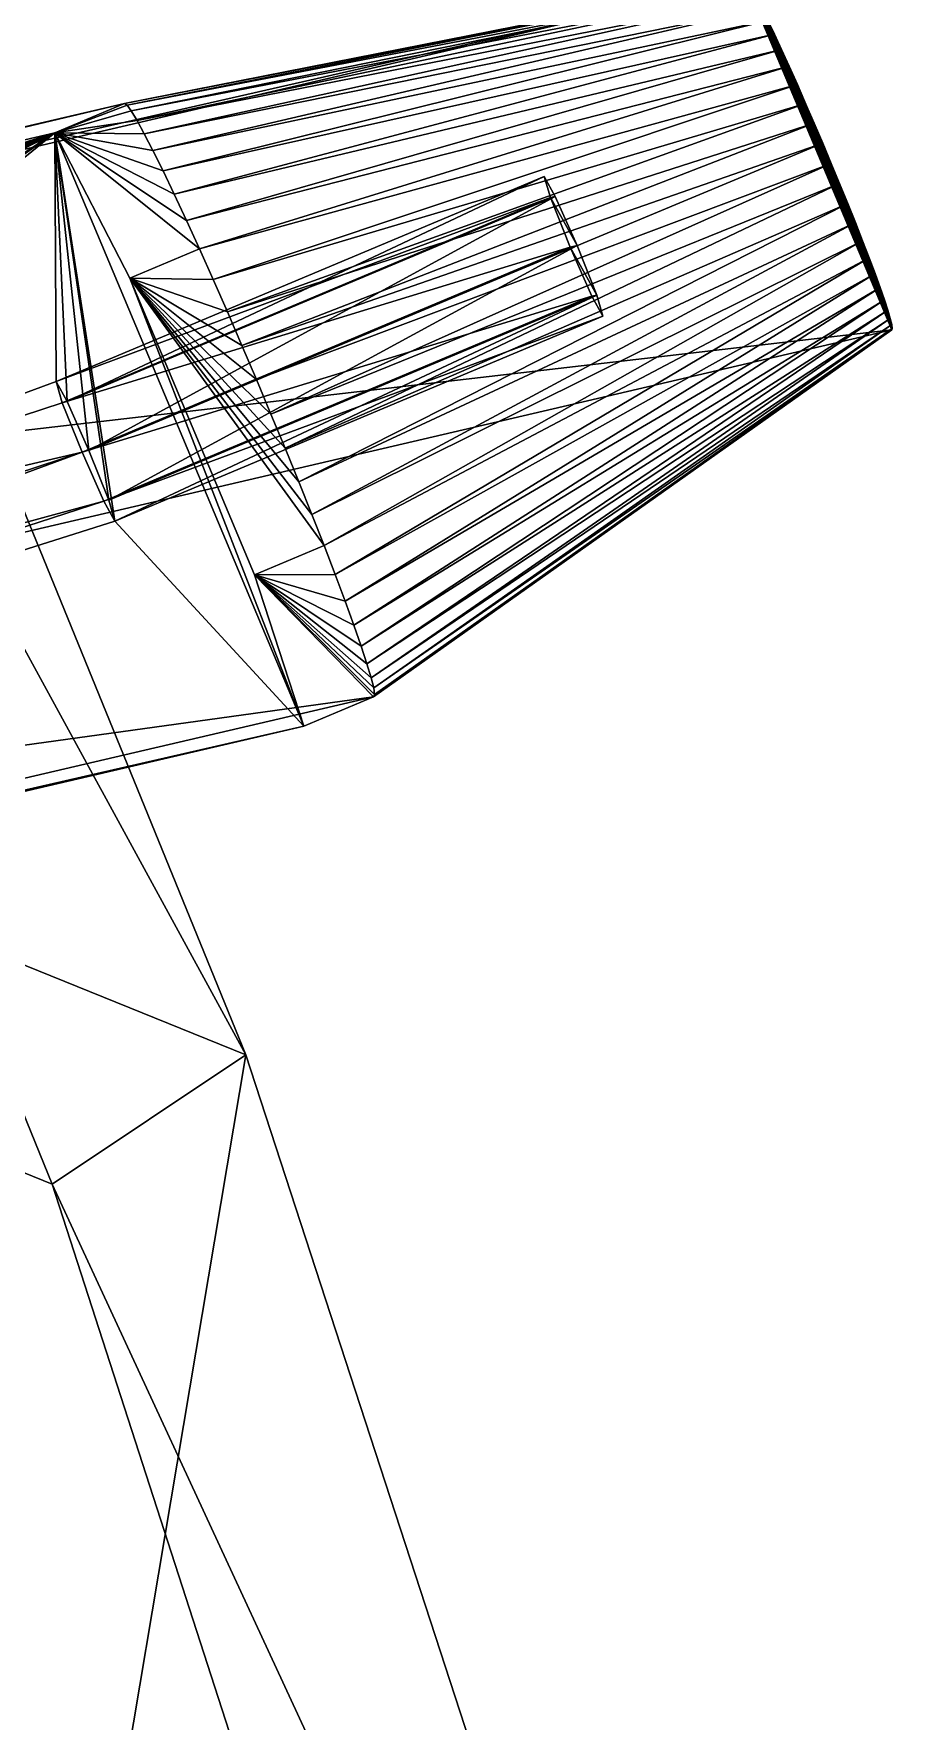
# Model space of a CAD drawing. Header units: millimetres. Extents: x -228 to 228, y -204 to 237.
# Drawn here: x 197.49 to 208.83, y 12.25 to 34.55 of the extents above; entities that cross this region are included whole.
import ezdxf

# ---------------------------------------------------------------- set-up
doc = ezdxf.new("R2010")
doc.units = ezdxf.units.MM
doc.header["$LTSCALE"] = 127.314815
for name, color, linetype in [('7406', 7, 'CONTINUOUS'), ('7407', 7, 'CONTINUOUS'), ('7410', 7, 'CONTINUOUS'), ('7804', 7, 'CONTINUOUS'), ('7805', 7, 'CONTINUOUS'), ('7806', 7, 'CONTINUOUS'), ('7807', 7, 'CONTINUOUS'), ('7823', 7, 'CONTINUOUS'), ('7824', 7, 'CONTINUOUS'), ('7825', 7, 'CONTINUOUS'), ('7827', 7, 'CONTINUOUS'), ('7828', 7, 'CONTINUOUS'), ('7829', 7, 'CONTINUOUS'), ('7830', 7, 'CONTINUOUS')]:
    doc.layers.add(name, color=color, linetype=linetype)

msp = doc.modelspace()

# ---------------------------------------------------------------- linework, layer by layer
at = {"layer": '7406', "color": 6, "linetype": 'Continuous'}
for points in [[(200.294, 21.058, 99.884), (190.096, 46.066, 88.542), (172.881, 32.169, 553.042), (200.294, 21.058, 99.884)], [(192.955, -22.575, 553.043), (200.294, 21.058, 99.884), (172.881, 32.169, 553.042), (192.955, -22.575, 553.043)], [(208.254, -3.377, 115.659), (200.294, 21.058, 99.884), (192.955, -22.575, 553.043), (208.254, -3.377, 115.659)]]:
    msp.add_3dface(points, dxfattribs=at)
at = {"layer": '7407', "color": 6, "linetype": 'Continuous'}
for points in [[(197.735, 19.35, 99.988), (170.333, 30.504, 553.04), (187.545, 44.423, 88.591), (197.735, 19.35, 99.988)], [(190.338, -24.345, 553.042), (170.333, 30.504, 553.04), (205.656, -5.151, 115.837), (190.338, -24.345, 553.042)], [(205.656, -5.151, 115.837), (170.333, 30.504, 553.04), (197.735, 19.35, 99.988), (205.656, -5.151, 115.837)]]:
    msp.add_3dface(points, dxfattribs=at)
at = {"layer": '7410', "color": 6, "linetype": 'Continuous'}
for points in [[(190.096, 46.066, 88.542), (200.294, 21.058, 99.884), (187.545, 44.423, 88.591), (190.096, 46.066, 88.542)], [(200.294, 21.058, 99.884), (197.735, 19.35, 99.988), (187.545, 44.423, 88.591), (200.294, 21.058, 99.884)], [(200.294, 21.058, 99.884), (208.254, -3.377, 115.659), (197.735, 19.35, 99.988), (200.294, 21.058, 99.884)], [(208.254, -3.377, 115.659), (205.656, -5.151, 115.837), (197.735, 19.35, 99.988), (208.254, -3.377, 115.659)]]:
    msp.add_3dface(points, dxfattribs=at)
at = {"layer": '7804', "color": 191, "linetype": 'Continuous', "true_color": 0xba45ff}
for points in [[(158.321, 20.744, 993.193), (155.824, 23.451, 1020.288), (197.768, 33.241, 102.398), (158.321, 20.744, 993.193)], [(158.467, 20.482, 992.489), (158.321, 20.744, 993.193), (197.768, 33.241, 102.398), (158.467, 20.482, 992.489)], [(166.215, 22.586, 820.464), (158.467, 20.482, 992.489), (197.768, 33.241, 102.398), (166.215, 22.586, 820.464)], [(166.36, 22.324, 819.76), (166.215, 22.586, 820.464), (197.768, 33.241, 102.398), (166.36, 22.324, 819.76)], [(197.768, 33.241, 102.398), (174.108, 24.428, 647.734), (166.36, 22.324, 819.76), (197.768, 33.241, 102.398)], [(174.253, 24.166, 647.03), (174.108, 24.428, 647.734), (197.768, 33.241, 102.398), (174.253, 24.166, 647.03)], [(174.541, 23.517, 646.743), (174.253, 24.166, 647.03), (197.768, 33.241, 102.398), (174.541, 23.517, 646.743)], [(182.001, 26.271, 475.004), (174.541, 23.517, 646.743), (197.768, 33.241, 102.398), (182.001, 26.271, 475.004)], [(182.147, 26.008, 474.3), (182.001, 26.271, 475.004), (197.768, 33.241, 102.398), (182.147, 26.008, 474.3)], [(182.434, 25.359, 474.013), (182.147, 26.008, 474.3), (197.768, 33.241, 102.398), (182.434, 25.359, 474.013)], [(189.894, 28.113, 302.274), (182.434, 25.359, 474.013), (197.768, 33.241, 102.398), (189.894, 28.113, 302.274)], [(190.04, 27.85, 301.57), (189.894, 28.113, 302.274), (197.768, 33.241, 102.398), (190.04, 27.85, 301.57)], [(190.327, 27.202, 301.283), (190.04, 27.85, 301.57), (197.768, 33.241, 102.398), (190.327, 27.202, 301.283)], [(197.787, 29.955, 129.544), (190.327, 27.202, 301.283), (197.768, 33.241, 102.398), (197.787, 29.955, 129.544)], [(197.933, 29.693, 128.84), (197.787, 29.955, 129.544), (197.768, 33.241, 102.398), (197.933, 29.693, 128.84)], [(198.22, 29.044, 128.553), (197.933, 29.693, 128.84), (197.768, 33.241, 102.398), (198.22, 29.044, 128.553)], [(198.481, 28.389, 128.851), (198.22, 29.044, 128.553), (197.768, 33.241, 102.398), (198.481, 28.389, 128.851)], [(198.562, 28.111, 129.56), (198.481, 28.389, 128.851), (197.768, 33.241, 102.398), (198.562, 28.111, 129.56)], [(201.059, 25.404, 102.465), (198.562, 28.111, 129.56), (197.768, 33.241, 102.398), (201.059, 25.404, 102.465)], [(198.759, 31.321, 98.738), (201.059, 25.404, 102.465), (197.768, 33.241, 102.398), (198.759, 31.321, 98.738)], [(200.405, 27.402, 98.772), (201.059, 25.404, 102.465), (198.759, 31.321, 98.738), (200.405, 27.402, 98.772)], [(197.868, 29.677, 130.252), (190.327, 27.202, 301.283), (197.787, 29.955, 129.544), (197.868, 29.677, 130.252)], [(198.129, 29.022, 130.551), (190.327, 27.202, 301.283), (197.868, 29.677, 130.252), (198.129, 29.022, 130.551)], [(190.587, 26.546, 301.581), (190.327, 27.202, 301.283), (198.129, 29.022, 130.551), (190.587, 26.546, 301.581)], [(190.668, 26.269, 302.289), (190.587, 26.546, 301.581), (198.129, 29.022, 130.551), (190.668, 26.269, 302.289)], [(190.668, 26.269, 302.289), (198.129, 29.022, 130.551), (198.416, 28.374, 130.264), (190.668, 26.269, 302.289)], [(190.668, 26.269, 302.289), (198.416, 28.374, 130.264), (159.115, 15.614, 1020.355), (190.668, 26.269, 302.289)], [(198.416, 28.374, 130.264), (198.562, 28.111, 129.56), (159.115, 15.614, 1020.355), (198.416, 28.374, 130.264)], [(159.115, 15.614, 1020.355), (198.562, 28.111, 129.56), (201.059, 25.404, 102.465), (159.115, 15.614, 1020.355)]]:
    msp.add_3dface(points, dxfattribs=at)
at = {"layer": '7805', "color": 191, "linetype": 'Continuous', "true_color": 0xba45ff}
for points in [[(160.036, 16.002, 1020.401), (201.059, 25.404, 102.465), (201.98, 25.791, 102.511), (160.036, 16.002, 1020.401)], [(159.115, 15.614, 1020.355), (201.059, 25.404, 102.465), (160.036, 16.002, 1020.401), (159.115, 15.614, 1020.355)]]:
    msp.add_3dface(points, dxfattribs=at)
at = {"layer": '7806', "color": 191, "linetype": 'Continuous', "true_color": 0xba45ff}
for points in [[(206.887, 35.25, 111.596), (165.741, 25.647, 1012.005), (208.823, 30.641, 111.635), (206.887, 35.25, 111.596)], [(206.906, 35.238, 111.306), (206.887, 35.25, 111.596), (208.829, 30.659, 111.345), (206.906, 35.238, 111.306)], [(208.829, 30.659, 111.345), (206.887, 35.25, 111.596), (208.823, 30.641, 111.635), (208.829, 30.659, 111.345)], [(206.939, 35.194, 111.021), (206.906, 35.238, 111.306), (208.823, 30.709, 111.059), (206.939, 35.194, 111.021)], [(208.823, 30.709, 111.059), (206.906, 35.238, 111.306), (208.829, 30.659, 111.345), (208.823, 30.709, 111.059)], [(206.984, 35.121, 110.743), (206.939, 35.194, 111.021), (208.803, 30.789, 110.78), (206.984, 35.121, 110.743)], [(208.803, 30.789, 110.78), (206.939, 35.194, 111.021), (208.823, 30.709, 111.059), (208.803, 30.789, 110.78)], [(207.041, 35.017, 110.477), (206.984, 35.121, 110.743), (208.771, 30.898, 110.512), (207.041, 35.017, 110.477)], [(208.771, 30.898, 110.512), (206.984, 35.121, 110.743), (208.803, 30.789, 110.78), (208.771, 30.898, 110.512)], [(207.109, 34.886, 110.227), (207.041, 35.017, 110.477), (208.726, 31.034, 110.26), (207.109, 34.886, 110.227)], [(208.726, 31.034, 110.26), (207.041, 35.017, 110.477), (208.771, 30.898, 110.512), (208.726, 31.034, 110.26)], [(207.187, 34.728, 109.995), (207.109, 34.886, 110.227), (208.67, 31.197, 110.025), (207.187, 34.728, 109.995)], [(208.67, 31.197, 110.025), (207.109, 34.886, 110.227), (208.726, 31.034, 110.26), (208.67, 31.197, 110.025)], [(207.273, 34.547, 109.786), (207.187, 34.728, 109.995), (208.602, 31.383, 109.813), (207.273, 34.547, 109.786)], [(208.602, 31.383, 109.813), (207.187, 34.728, 109.995), (208.67, 31.197, 110.025), (208.602, 31.383, 109.813)], [(207.368, 34.343, 109.601), (207.273, 34.547, 109.786), (208.524, 31.591, 109.624), (207.368, 34.343, 109.601)], [(208.524, 31.591, 109.624), (207.273, 34.547, 109.786), (208.602, 31.383, 109.813), (208.524, 31.591, 109.624)], [(207.47, 34.121, 109.443), (207.368, 34.343, 109.601), (208.437, 31.816, 109.463), (207.47, 34.121, 109.443)], [(208.437, 31.816, 109.463), (207.368, 34.343, 109.601), (208.524, 31.591, 109.624), (208.437, 31.816, 109.463)], [(207.576, 33.883, 109.315), (207.47, 34.121, 109.443), (208.343, 32.057, 109.33), (207.576, 33.883, 109.315)], [(208.343, 32.057, 109.33), (207.47, 34.121, 109.443), (208.437, 31.816, 109.463), (208.343, 32.057, 109.33)], [(207.686, 33.632, 109.218), (207.576, 33.883, 109.315), (208.242, 32.31, 109.229), (207.686, 33.632, 109.218)], [(208.242, 32.31, 109.229), (207.576, 33.883, 109.315), (208.343, 32.057, 109.33), (208.242, 32.31, 109.229)], [(207.799, 33.372, 109.153), (207.686, 33.632, 109.218), (208.135, 32.572, 109.16), (207.799, 33.372, 109.153)], [(208.135, 32.572, 109.16), (207.686, 33.632, 109.218), (208.242, 32.31, 109.229), (208.135, 32.572, 109.16)], [(207.912, 33.106, 109.121), (207.799, 33.372, 109.153), (208.025, 32.838, 109.124), (207.912, 33.106, 109.121)], [(208.025, 32.838, 109.124), (207.799, 33.372, 109.153), (208.135, 32.572, 109.16), (208.025, 32.838, 109.124)], [(165.741, 25.647, 1012.005), (167.677, 21.038, 1012.044), (208.823, 30.641, 111.635), (165.741, 25.647, 1012.005)]]:
    msp.add_3dface(points, dxfattribs=at)
at = {"layer": '7807', "color": 191, "linetype": 'Continuous', "true_color": 0xba45ff}
for points in [[(197.768, 33.241, 102.398), (155.824, 23.451, 1020.288), (198.689, 33.628, 102.444), (197.768, 33.241, 102.398)], [(155.824, 23.451, 1020.288), (156.745, 23.838, 1020.334), (198.689, 33.628, 102.444), (155.824, 23.451, 1020.288)]]:
    msp.add_3dface(points, dxfattribs=at)
at = {"layer": '7823', "color": 191, "linetype": 'Continuous', "true_color": 0xba45ff}
for points in [[(204.233, 32.665, 129.867), (204.379, 32.402, 129.163), (204.314, 32.387, 130.576), (204.233, 32.665, 129.867)], [(204.379, 32.402, 129.163), (204.666, 31.754, 128.876), (204.314, 32.387, 130.576), (204.379, 32.402, 129.163)], [(204.666, 31.754, 128.876), (204.575, 31.732, 130.874), (204.314, 32.387, 130.576), (204.666, 31.754, 128.876)], [(204.927, 31.099, 129.174), (204.575, 31.732, 130.874), (204.666, 31.754, 128.876), (204.927, 31.099, 129.174)], [(204.862, 31.083, 130.587), (204.575, 31.732, 130.874), (204.927, 31.099, 129.174), (204.862, 31.083, 130.587)], [(205.008, 30.821, 129.883), (204.862, 31.083, 130.587), (204.927, 31.099, 129.174), (205.008, 30.821, 129.883)]]:
    msp.add_3dface(points, dxfattribs=at)
at = {"layer": '7824', "color": 191, "linetype": 'Continuous', "true_color": 0xba45ff}
for points in [[(198.129, 29.022, 130.551), (204.575, 31.732, 130.874), (204.862, 31.083, 130.587), (198.129, 29.022, 130.551)], [(198.22, 29.044, 128.553), (198.481, 28.389, 128.851), (204.666, 31.754, 128.876), (198.22, 29.044, 128.553)], [(198.481, 28.389, 128.851), (204.927, 31.099, 129.174), (204.666, 31.754, 128.876), (198.481, 28.389, 128.851)], [(198.416, 28.374, 130.264), (198.129, 29.022, 130.551), (204.862, 31.083, 130.587), (198.416, 28.374, 130.264)], [(198.416, 28.374, 130.264), (204.862, 31.083, 130.587), (205.008, 30.821, 129.883), (198.416, 28.374, 130.264)], [(198.481, 28.389, 128.851), (198.562, 28.111, 129.56), (204.927, 31.099, 129.174), (198.481, 28.389, 128.851)], [(198.562, 28.111, 129.56), (205.008, 30.821, 129.883), (204.927, 31.099, 129.174), (198.562, 28.111, 129.56)], [(198.562, 28.111, 129.56), (198.416, 28.374, 130.264), (205.008, 30.821, 129.883), (198.562, 28.111, 129.56)]]:
    msp.add_3dface(points, dxfattribs=at)
at = {"layer": '7825', "color": 191, "linetype": 'Continuous', "true_color": 0xba45ff}
for points in [[(197.787, 29.955, 129.544), (197.933, 29.693, 128.84), (204.233, 32.665, 129.867), (197.787, 29.955, 129.544)], [(197.787, 29.955, 129.544), (204.233, 32.665, 129.867), (204.314, 32.387, 130.576), (197.787, 29.955, 129.544)], [(197.933, 29.693, 128.84), (204.379, 32.402, 129.163), (204.233, 32.665, 129.867), (197.933, 29.693, 128.84)], [(197.868, 29.677, 130.252), (197.787, 29.955, 129.544), (204.314, 32.387, 130.576), (197.868, 29.677, 130.252)], [(204.575, 31.732, 130.874), (197.868, 29.677, 130.252), (204.314, 32.387, 130.576), (204.575, 31.732, 130.874)], [(197.933, 29.693, 128.84), (198.22, 29.044, 128.553), (204.379, 32.402, 129.163), (197.933, 29.693, 128.84)], [(198.22, 29.044, 128.553), (204.666, 31.754, 128.876), (204.379, 32.402, 129.163), (198.22, 29.044, 128.553)], [(198.129, 29.022, 130.551), (197.868, 29.677, 130.252), (204.575, 31.732, 130.874), (198.129, 29.022, 130.551)]]:
    msp.add_3dface(points, dxfattribs=at)
at = {"layer": '7827', "color": 191, "linetype": 'Continuous', "true_color": 0xba45ff}
for points in [[(197.768, 33.241, 102.398), (198.689, 33.628, 102.444), (198.723, 33.607, 101.952), (197.768, 33.241, 102.398)], [(198.778, 33.533, 101.466), (197.768, 33.241, 102.398), (198.723, 33.607, 101.952), (198.778, 33.533, 101.466)], [(198.855, 33.407, 100.994), (197.768, 33.241, 102.398), (198.778, 33.533, 101.466), (198.855, 33.407, 100.994)], [(198.951, 33.231, 100.543), (197.768, 33.241, 102.398), (198.855, 33.407, 100.994), (198.951, 33.231, 100.543)], [(198.759, 31.321, 98.738), (197.768, 33.241, 102.398), (199.68, 31.708, 98.784), (198.759, 31.321, 98.738)], [(199.68, 31.708, 98.784), (197.768, 33.241, 102.398), (199.508, 32.086, 99.052), (199.68, 31.708, 98.784)], [(199.508, 32.086, 99.052), (197.768, 33.241, 102.398), (199.346, 32.431, 99.367), (199.508, 32.086, 99.052)], [(199.346, 32.431, 99.367), (197.768, 33.241, 102.398), (199.199, 32.74, 99.723), (199.346, 32.431, 99.367)], [(199.199, 32.74, 99.723), (197.768, 33.241, 102.398), (199.066, 33.008, 100.117), (199.199, 32.74, 99.723)], [(199.066, 33.008, 100.117), (197.768, 33.241, 102.398), (198.951, 33.231, 100.543), (199.066, 33.008, 100.117)], [(199.861, 31.303, 98.566), (198.759, 31.321, 98.738), (199.68, 31.708, 98.784), (199.861, 31.303, 98.566)], [(200.405, 27.402, 98.772), (198.759, 31.321, 98.738), (201.325, 27.789, 98.818), (200.405, 27.402, 98.772)], [(201.325, 27.789, 98.818), (198.759, 31.321, 98.738), (201.165, 28.199, 98.593), (201.325, 27.789, 98.818)], [(201.165, 28.199, 98.593), (198.759, 31.321, 98.738), (200.992, 28.629, 98.42), (201.165, 28.199, 98.593)], [(200.992, 28.629, 98.42), (198.759, 31.321, 98.738), (200.811, 29.074, 98.303), (200.992, 28.629, 98.42)], [(200.811, 29.074, 98.303), (198.759, 31.321, 98.738), (200.624, 29.527, 98.242), (200.811, 29.074, 98.303)], [(200.624, 29.527, 98.242), (198.759, 31.321, 98.738), (200.433, 29.982, 98.238), (200.624, 29.527, 98.242)], [(200.433, 29.982, 98.238), (198.759, 31.321, 98.738), (200.24, 30.434, 98.291), (200.433, 29.982, 98.238)], [(200.24, 30.434, 98.291), (198.759, 31.321, 98.738), (200.049, 30.877, 98.401), (200.24, 30.434, 98.291)], [(200.049, 30.877, 98.401), (198.759, 31.321, 98.738), (199.861, 31.303, 98.566), (200.049, 30.877, 98.401)], [(201.473, 27.406, 99.092), (200.405, 27.402, 98.772), (201.325, 27.789, 98.818), (201.473, 27.406, 99.092)], [(201.605, 27.053, 99.413), (200.405, 27.402, 98.772), (201.473, 27.406, 99.092), (201.605, 27.053, 99.413)], [(201.059, 25.404, 102.465), (200.405, 27.402, 98.772), (201.98, 25.791, 102.511), (201.059, 25.404, 102.465)], [(201.98, 25.791, 102.511), (200.405, 27.402, 98.772), (201.992, 25.823, 102.018), (201.98, 25.791, 102.511)], [(201.992, 25.823, 102.018), (200.405, 27.402, 98.772), (201.981, 25.907, 101.531), (201.992, 25.823, 102.018)], [(201.981, 25.907, 101.531), (200.405, 27.402, 98.772), (201.947, 26.043, 101.057), (201.981, 25.907, 101.531)], [(201.947, 26.043, 101.057), (200.405, 27.402, 98.772), (201.892, 26.228, 100.602), (201.947, 26.043, 101.057)], [(201.892, 26.228, 100.602), (200.405, 27.402, 98.772), (201.816, 26.461, 100.173), (201.892, 26.228, 100.602)], [(201.816, 26.461, 100.173), (200.405, 27.402, 98.772), (201.72, 26.737, 99.774), (201.816, 26.461, 100.173)], [(201.72, 26.737, 99.774), (200.405, 27.402, 98.772), (201.605, 27.053, 99.413), (201.72, 26.737, 99.774)]]:
    msp.add_3dface(points, dxfattribs=at)
at = {"layer": '7828', "color": 191, "linetype": 'Continuous', "true_color": 0xba45ff}
for points in [[(167.677, 21.038, 1012.044), (201.98, 25.791, 102.511), (208.823, 30.641, 111.635), (167.677, 21.038, 1012.044)], [(160.036, 16.002, 1020.401), (201.98, 25.791, 102.511), (167.677, 21.038, 1012.044), (160.036, 16.002, 1020.401)]]:
    msp.add_3dface(points, dxfattribs=at)
at = {"layer": '7829', "color": 191, "linetype": 'Continuous', "true_color": 0xba45ff}
for points in [[(165.741, 25.647, 1012.005), (206.887, 35.25, 111.596), (156.745, 23.838, 1020.334), (165.741, 25.647, 1012.005)], [(156.745, 23.838, 1020.334), (206.887, 35.25, 111.596), (198.689, 33.628, 102.444), (156.745, 23.838, 1020.334)]]:
    msp.add_3dface(points, dxfattribs=at)
at = {"layer": '7830', "color": 191, "linetype": 'Continuous', "true_color": 0xba45ff}
for points in [[(206.887, 35.25, 111.596), (206.906, 35.238, 111.306), (198.689, 33.628, 102.444), (206.887, 35.25, 111.596)], [(198.689, 33.628, 102.444), (206.906, 35.238, 111.306), (198.723, 33.607, 101.952), (198.689, 33.628, 102.444)], [(206.906, 35.238, 111.306), (206.939, 35.194, 111.021), (198.723, 33.607, 101.952), (206.906, 35.238, 111.306)], [(206.939, 35.194, 111.021), (198.778, 33.533, 101.466), (198.723, 33.607, 101.952), (206.939, 35.194, 111.021)], [(206.939, 35.194, 111.021), (206.984, 35.121, 110.743), (198.778, 33.533, 101.466), (206.939, 35.194, 111.021)], [(206.984, 35.121, 110.743), (198.855, 33.407, 100.994), (198.778, 33.533, 101.466), (206.984, 35.121, 110.743)], [(206.984, 35.121, 110.743), (207.041, 35.017, 110.477), (198.855, 33.407, 100.994), (206.984, 35.121, 110.743)], [(207.041, 35.017, 110.477), (198.951, 33.231, 100.543), (198.855, 33.407, 100.994), (207.041, 35.017, 110.477)], [(207.041, 35.017, 110.477), (207.109, 34.886, 110.227), (198.951, 33.231, 100.543), (207.041, 35.017, 110.477)], [(207.109, 34.886, 110.227), (199.066, 33.008, 100.117), (198.951, 33.231, 100.543), (207.109, 34.886, 110.227)], [(207.109, 34.886, 110.227), (207.187, 34.728, 109.995), (199.066, 33.008, 100.117), (207.109, 34.886, 110.227)], [(207.187, 34.728, 109.995), (199.199, 32.74, 99.723), (199.066, 33.008, 100.117), (207.187, 34.728, 109.995)], [(207.187, 34.728, 109.995), (207.273, 34.547, 109.786), (199.199, 32.74, 99.723), (207.187, 34.728, 109.995)], [(207.273, 34.547, 109.786), (199.346, 32.431, 99.367), (199.199, 32.74, 99.723), (207.273, 34.547, 109.786)], [(207.273, 34.547, 109.786), (207.368, 34.343, 109.601), (199.346, 32.431, 99.367), (207.273, 34.547, 109.786)], [(207.368, 34.343, 109.601), (199.508, 32.086, 99.052), (199.346, 32.431, 99.367), (207.368, 34.343, 109.601)], [(207.368, 34.343, 109.601), (207.47, 34.121, 109.443), (199.508, 32.086, 99.052), (207.368, 34.343, 109.601)], [(207.47, 34.121, 109.443), (199.68, 31.708, 98.784), (199.508, 32.086, 99.052), (207.47, 34.121, 109.443)], [(207.47, 34.121, 109.443), (207.576, 33.883, 109.315), (199.68, 31.708, 98.784), (207.47, 34.121, 109.443)], [(207.576, 33.883, 109.315), (199.861, 31.303, 98.566), (199.68, 31.708, 98.784), (207.576, 33.883, 109.315)], [(207.576, 33.883, 109.315), (207.686, 33.632, 109.218), (199.861, 31.303, 98.566), (207.576, 33.883, 109.315)], [(207.686, 33.632, 109.218), (200.049, 30.877, 98.401), (199.861, 31.303, 98.566), (207.686, 33.632, 109.218)], [(207.686, 33.632, 109.218), (207.799, 33.372, 109.153), (200.049, 30.877, 98.401), (207.686, 33.632, 109.218)], [(207.799, 33.372, 109.153), (200.24, 30.434, 98.291), (200.049, 30.877, 98.401), (207.799, 33.372, 109.153)], [(207.799, 33.372, 109.153), (207.912, 33.106, 109.121), (200.24, 30.434, 98.291), (207.799, 33.372, 109.153)], [(207.912, 33.106, 109.121), (200.433, 29.982, 98.238), (200.24, 30.434, 98.291), (207.912, 33.106, 109.121)], [(207.912, 33.106, 109.121), (208.025, 32.838, 109.124), (200.433, 29.982, 98.238), (207.912, 33.106, 109.121)], [(208.025, 32.838, 109.124), (200.624, 29.527, 98.242), (200.433, 29.982, 98.238), (208.025, 32.838, 109.124)], [(208.025, 32.838, 109.124), (208.135, 32.572, 109.16), (200.624, 29.527, 98.242), (208.025, 32.838, 109.124)], [(208.135, 32.572, 109.16), (200.811, 29.074, 98.303), (200.624, 29.527, 98.242), (208.135, 32.572, 109.16)], [(208.135, 32.572, 109.16), (208.242, 32.31, 109.229), (200.811, 29.074, 98.303), (208.135, 32.572, 109.16)], [(208.242, 32.31, 109.229), (200.992, 28.629, 98.42), (200.811, 29.074, 98.303), (208.242, 32.31, 109.229)], [(208.242, 32.31, 109.229), (208.343, 32.057, 109.33), (200.992, 28.629, 98.42), (208.242, 32.31, 109.229)], [(208.343, 32.057, 109.33), (201.165, 28.199, 98.593), (200.992, 28.629, 98.42), (208.343, 32.057, 109.33)], [(208.343, 32.057, 109.33), (208.437, 31.816, 109.463), (201.165, 28.199, 98.593), (208.343, 32.057, 109.33)], [(208.437, 31.816, 109.463), (201.325, 27.789, 98.818), (201.165, 28.199, 98.593), (208.437, 31.816, 109.463)], [(208.437, 31.816, 109.463), (208.524, 31.591, 109.624), (201.325, 27.789, 98.818), (208.437, 31.816, 109.463)], [(208.524, 31.591, 109.624), (201.473, 27.406, 99.092), (201.325, 27.789, 98.818), (208.524, 31.591, 109.624)], [(208.524, 31.591, 109.624), (208.602, 31.383, 109.813), (201.473, 27.406, 99.092), (208.524, 31.591, 109.624)], [(208.602, 31.383, 109.813), (201.605, 27.053, 99.413), (201.473, 27.406, 99.092), (208.602, 31.383, 109.813)], [(208.602, 31.383, 109.813), (208.67, 31.197, 110.025), (201.605, 27.053, 99.413), (208.602, 31.383, 109.813)], [(208.67, 31.197, 110.025), (201.72, 26.737, 99.774), (201.605, 27.053, 99.413), (208.67, 31.197, 110.025)], [(208.67, 31.197, 110.025), (208.726, 31.034, 110.26), (201.72, 26.737, 99.774), (208.67, 31.197, 110.025)], [(208.726, 31.034, 110.26), (201.816, 26.461, 100.173), (201.72, 26.737, 99.774), (208.726, 31.034, 110.26)], [(208.726, 31.034, 110.26), (208.771, 30.898, 110.512), (201.816, 26.461, 100.173), (208.726, 31.034, 110.26)], [(208.771, 30.898, 110.512), (201.892, 26.228, 100.602), (201.816, 26.461, 100.173), (208.771, 30.898, 110.512)], [(208.771, 30.898, 110.512), (208.803, 30.789, 110.78), (201.892, 26.228, 100.602), (208.771, 30.898, 110.512)], [(208.803, 30.789, 110.78), (201.947, 26.043, 101.057), (201.892, 26.228, 100.602), (208.803, 30.789, 110.78)], [(208.803, 30.789, 110.78), (208.823, 30.709, 111.059), (201.947, 26.043, 101.057), (208.803, 30.789, 110.78)], [(208.823, 30.709, 111.059), (201.981, 25.907, 101.531), (201.947, 26.043, 101.057), (208.823, 30.709, 111.059)], [(208.823, 30.641, 111.635), (201.98, 25.791, 102.511), (201.992, 25.823, 102.018), (208.823, 30.641, 111.635)], [(208.823, 30.709, 111.059), (208.829, 30.659, 111.345), (201.981, 25.907, 101.531), (208.823, 30.709, 111.059)], [(208.829, 30.659, 111.345), (201.992, 25.823, 102.018), (201.981, 25.907, 101.531), (208.829, 30.659, 111.345)], [(208.829, 30.659, 111.345), (208.823, 30.641, 111.635), (201.992, 25.823, 102.018), (208.829, 30.659, 111.345)]]:
    msp.add_3dface(points, dxfattribs=at)

doc.saveas('drawing.dxf')
